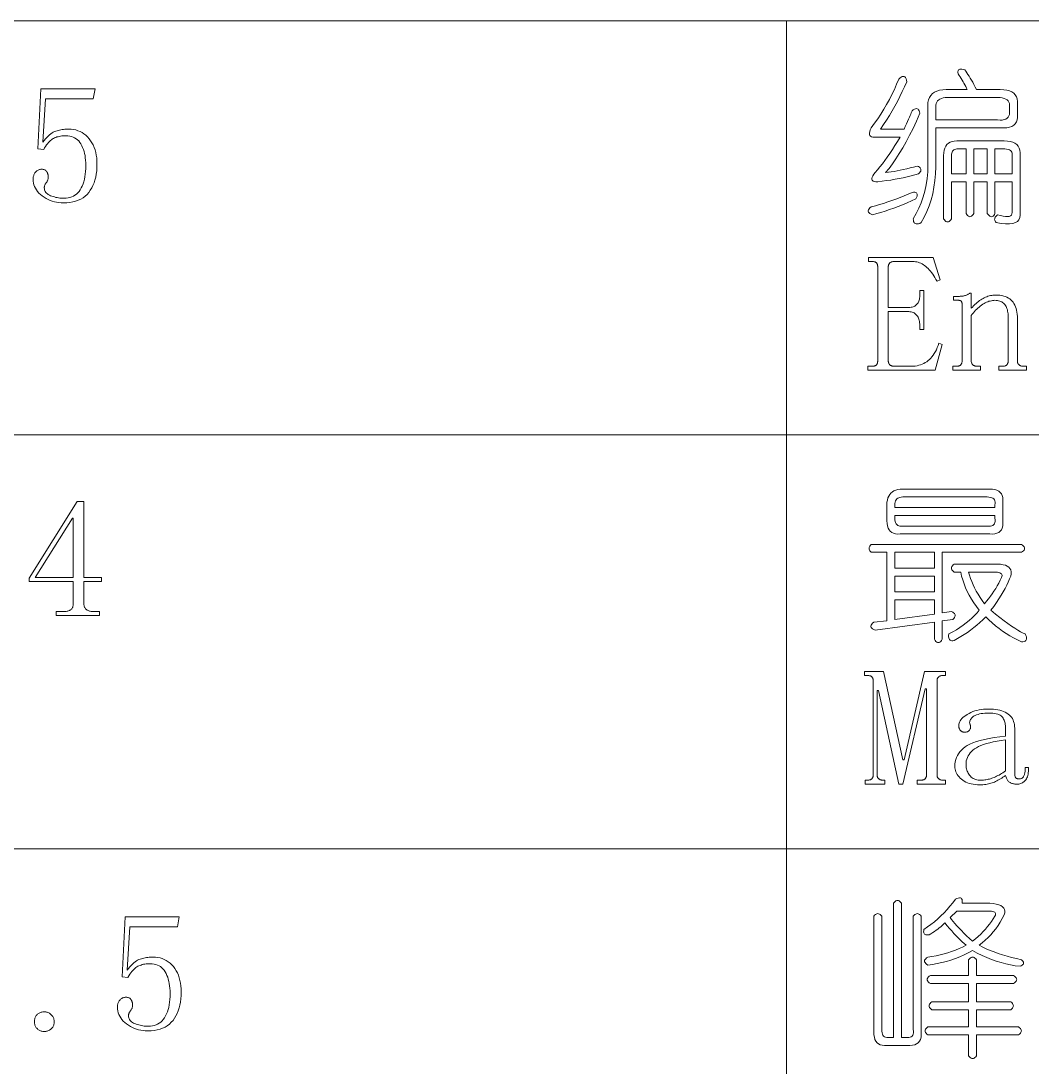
# Model space of a CAD drawing. Extents: x 1 to 297, y 1 to 210.
# Drawn here: x 77.43 to 90.6, y 42.89 to 56.51 of the extents above; entities that cross this region are included whole.
import ezdxf

# ---------------------------------------------------------------- set-up
doc = ezdxf.new("R2010")
doc.units = 0

msp = doc.modelspace()

# ---------------------------------------------------------------- linework, layer by layer
at = {"color": 7, "lineweight": 13}
for p, q in [((1.306, 56.508), (219.321, 56.508)), ((87.399, 56.508), (87.399, 29.565)), ((1.306, 51.119), (219.321, 51.119)), ((1.306, 45.731), (175.108, 45.731))]:
    msp.add_line(p, q, dxfattribs=at)
for points in [[(89.633, 55.819), (89.631, 55.835), (89.631, 55.849), (89.633, 55.86), (89.638, 55.869), (89.646, 55.875), (89.655, 55.879), (89.668, 55.88), (89.682, 55.879), (89.699, 55.876), (89.719, 55.871), (89.732, 55.853), (89.747, 55.833), (89.761, 55.811), (89.776, 55.788), (89.791, 55.763), (89.807, 55.737), (89.823, 55.709), (89.839, 55.679), (89.856, 55.647), (89.873, 55.613), (90.181, 55.613), (90.227, 55.612), (90.267, 55.606), (90.302, 55.596), (90.332, 55.583), (90.357, 55.566), (90.377, 55.546), (90.391, 55.521), (90.401, 55.493), (90.405, 55.461), (90.404, 55.425), (90.404, 55.288), (90.405, 55.252), (90.401, 55.221), (90.391, 55.193), (90.377, 55.17), (90.357, 55.151), (90.332, 55.135), (90.302, 55.125), (90.267, 55.118), (90.227, 55.115), (90.181, 55.116), (89.341, 55.116), (89.341, 54.705), (89.343, 54.61), (89.339, 54.518), (89.332, 54.429), (89.319, 54.343), (89.303, 54.259), (89.282, 54.178), (89.256, 54.1), (89.226, 54.025), (89.192, 53.952), (89.153, 53.882), (89.133, 53.873), (89.116, 53.868), (89.1, 53.865), (89.087, 53.866), (89.076, 53.869), (89.066, 53.876), (89.059, 53.886), (89.054, 53.898), (89.051, 53.914), (89.05, 53.933), (89.089, 54), (89.123, 54.069), (89.153, 54.141), (89.179, 54.216), (89.2, 54.293), (89.217, 54.374), (89.229, 54.457), (89.237, 54.542), (89.24, 54.631), (89.239, 54.722), (89.239, 55.408), (89.241, 55.447), (89.248, 55.482), (89.26, 55.513), (89.277, 55.539), (89.299, 55.562), (89.325, 55.581), (89.356, 55.595), (89.392, 55.605), (89.433, 55.611), (89.479, 55.613), (89.753, 55.613), (89.742, 55.634), (89.732, 55.655), (89.72, 55.675), (89.709, 55.696), (89.697, 55.716), (89.685, 55.737), (89.672, 55.757), (89.66, 55.778), (89.646, 55.799)], [(88.861, 55.751), (88.878, 55.766), (88.893, 55.777), (88.907, 55.783), (88.919, 55.786), (88.93, 55.785), (88.94, 55.779), (88.948, 55.77), (88.955, 55.756), (88.96, 55.738), (88.964, 55.716), (88.936, 55.651), (88.907, 55.587), (88.876, 55.524), (88.844, 55.461), (88.81, 55.399), (88.775, 55.338), (88.739, 55.277), (88.701, 55.217), (88.662, 55.158), (88.621, 55.099), (88.93, 55.099), (88.946, 55.135), (88.962, 55.169), (88.975, 55.2), (88.988, 55.228), (88.999, 55.253), (89.008, 55.276), (89.016, 55.296), (89.023, 55.313), (89.029, 55.327), (89.033, 55.339), (89.049, 55.351), (89.064, 55.36), (89.078, 55.365), (89.09, 55.367), (89.101, 55.365), (89.111, 55.36), (89.119, 55.351), (89.126, 55.339), (89.132, 55.324), (89.136, 55.305), (89.091, 55.205), (89.047, 55.109), (89.002, 55.019), (88.957, 54.935), (88.913, 54.855), (88.868, 54.78), (88.824, 54.711), (88.779, 54.647), (88.735, 54.587), (88.69, 54.533), (88.725, 54.537), (88.761, 54.542), (88.799, 54.548), (88.838, 54.555), (88.879, 54.563), (88.92, 54.573), (88.964, 54.583), (89.008, 54.594), (89.054, 54.606), (89.101, 54.619), (89.117, 54.612), (89.13, 54.604), (89.139, 54.595), (89.145, 54.586), (89.149, 54.576), (89.149, 54.566), (89.146, 54.554), (89.14, 54.542), (89.131, 54.53), (89.119, 54.516), (89.07, 54.503), (89.021, 54.49), (88.97, 54.478), (88.918, 54.467), (88.866, 54.456), (88.812, 54.446), (88.757, 54.437), (88.702, 54.429), (88.645, 54.421), (88.587, 54.413), (88.562, 54.415), (88.542, 54.418), (88.526, 54.424), (88.516, 54.433), (88.51, 54.443), (88.509, 54.457), (88.513, 54.472), (88.521, 54.49), (88.535, 54.511), (88.553, 54.533), (88.584, 54.569), (88.615, 54.607), (88.647, 54.647), (88.679, 54.69), (88.711, 54.735), (88.744, 54.782), (88.777, 54.832), (88.811, 54.885), (88.844, 54.939), (88.879, 54.996), (88.57, 54.996), (88.545, 54.994), (88.523, 54.996), (88.506, 55), (88.493, 55.007), (88.484, 55.018), (88.479, 55.031), (88.479, 55.048), (88.482, 55.068), (88.49, 55.09), (88.501, 55.116), (88.545, 55.175), (88.587, 55.235), (88.627, 55.296), (88.666, 55.358), (88.703, 55.421), (88.738, 55.485), (88.771, 55.549), (88.803, 55.615), (88.833, 55.683)], [(78.056, 55.099), (78.088, 55.098), (78.119, 55.094), (78.149, 55.088), (78.177, 55.079), (78.204, 55.068), (78.23, 55.054), (78.255, 55.038), (78.278, 55.02), (78.301, 54.998), (78.322, 54.975), (78.341, 54.949), (78.359, 54.922), (78.374, 54.893), (78.388, 54.862), (78.399, 54.83), (78.408, 54.796), (78.416, 54.761), (78.421, 54.724), (78.424, 54.685), (78.425, 54.645), (78.424, 54.6), (78.421, 54.556), (78.415, 54.514), (78.408, 54.475), (78.398, 54.437), (78.386, 54.401), (78.372, 54.367), (78.356, 54.335), (78.338, 54.305), (78.318, 54.276), (78.295, 54.25), (78.27, 54.227), (78.243, 54.206), (78.213, 54.189), (78.182, 54.173), (78.147, 54.161), (78.111, 54.151), (78.072, 54.145), (78.031, 54.141), (77.988, 54.139), (77.957, 54.14), (77.927, 54.143), (77.898, 54.147), (77.87, 54.154), (77.842, 54.162), (77.815, 54.172), (77.788, 54.183), (77.763, 54.197), (77.738, 54.212), (77.713, 54.229), (77.691, 54.248), (77.67, 54.267), (77.652, 54.287), (77.637, 54.307), (77.623, 54.329), (77.613, 54.351), (77.604, 54.374), (77.598, 54.398), (77.595, 54.422), (77.593, 54.448), (77.594, 54.458), (77.595, 54.468), (77.596, 54.477), (77.598, 54.487), (77.601, 54.496), (77.604, 54.505), (77.608, 54.513), (77.613, 54.522), (77.618, 54.53), (77.623, 54.538), (77.63, 54.545), (77.636, 54.552), (77.643, 54.557), (77.651, 54.562), (77.659, 54.567), (77.667, 54.57), (77.676, 54.573), (77.685, 54.575), (77.695, 54.576), (77.705, 54.576), (77.715, 54.576), (77.724, 54.575), (77.733, 54.573), (77.74, 54.571), (77.748, 54.568), (77.754, 54.564), (77.76, 54.559), (77.765, 54.554), (77.77, 54.549), (77.773, 54.542), (77.777, 54.535), (77.78, 54.529), (77.782, 54.522), (77.784, 54.516), (77.786, 54.51), (77.788, 54.504), (77.789, 54.498), (77.79, 54.493), (77.79, 54.487), (77.791, 54.482), (77.79, 54.472), (77.789, 54.462), (77.788, 54.453), (77.786, 54.444), (77.784, 54.436), (77.781, 54.428), (77.778, 54.421), (77.774, 54.413), (77.77, 54.407), (77.765, 54.401), (77.76, 54.395), (77.756, 54.388), (77.752, 54.382), (77.748, 54.376), (77.746, 54.37), (77.743, 54.363), (77.741, 54.356), (77.74, 54.35), (77.739, 54.343), (77.739, 54.336), (77.74, 54.323), (77.742, 54.31), (77.746, 54.298), (77.752, 54.287), (77.759, 54.276), (77.768, 54.266), (77.779, 54.257), (77.791, 54.249), (77.805, 54.241), (77.821, 54.233), (77.837, 54.227), (77.854, 54.221), (77.871, 54.216), (77.888, 54.211), (77.905, 54.208), (77.923, 54.205), (77.941, 54.202), (77.959, 54.201), (77.978, 54.199), (77.996, 54.199), (78.023, 54.2), (78.049, 54.204), (78.073, 54.209), (78.096, 54.217), (78.117, 54.227), (78.138, 54.239), (78.157, 54.254), (78.175, 54.27), (78.191, 54.289), (78.206, 54.311), (78.22, 54.334), (78.232, 54.359), (78.243, 54.386), (78.253, 54.415), (78.261, 54.446), (78.267, 54.478), (78.273, 54.513), (78.276, 54.549), (78.278, 54.588), (78.279, 54.628), (78.278, 54.661), (78.277, 54.694), (78.273, 54.725), (78.269, 54.755), (78.263, 54.783), (78.256, 54.81), (78.248, 54.836), (78.238, 54.861), (78.227, 54.884), (78.215, 54.906), (78.201, 54.927), (78.187, 54.945), (78.17, 54.961), (78.153, 54.975), (78.134, 54.987), (78.115, 54.996), (78.093, 55.004), (78.071, 55.009), (78.047, 55.012), (78.022, 55.013), (78.003, 55.013), (77.985, 55.012), (77.968, 55.01), (77.951, 55.008), (77.934, 55.005), (77.918, 55.001), (77.903, 54.997), (77.888, 54.991), (77.873, 54.986), (77.859, 54.979), (77.845, 54.972), (77.832, 54.962), (77.819, 54.952), (77.806, 54.939), (77.793, 54.926), (77.78, 54.91), (77.767, 54.893), (77.755, 54.875), (77.743, 54.855), (77.731, 54.833), (77.653, 54.842), (77.696, 55.622), (78.399, 55.622), (78.373, 55.493), (77.756, 55.493), (77.722, 54.928), (77.739, 54.951), (77.756, 54.972), (77.773, 54.991), (77.79, 55.009), (77.807, 55.024), (77.823, 55.038), (77.84, 55.05), (77.856, 55.059), (77.873, 55.067), (77.889, 55.073), (77.905, 55.078), (77.922, 55.083), (77.938, 55.087), (77.955, 55.09), (77.972, 55.093), (77.988, 55.095), (78.005, 55.097), (78.022, 55.098), (78.039, 55.099)], [(90.147, 55.511), (89.496, 55.511), (89.466, 55.509), (89.44, 55.506), (89.417, 55.5), (89.397, 55.491), (89.38, 55.481), (89.366, 55.467), (89.355, 55.452), (89.348, 55.434), (89.343, 55.413), (89.341, 55.391), (89.341, 55.219), (90.147, 55.219), (90.18, 55.217), (90.208, 55.218), (90.233, 55.223), (90.254, 55.23), (90.271, 55.241), (90.285, 55.254), (90.295, 55.271), (90.301, 55.29), (90.303, 55.313), (90.301, 55.339), (90.301, 55.391), (90.303, 55.413), (90.301, 55.434), (90.295, 55.452), (90.285, 55.467), (90.271, 55.481), (90.254, 55.491), (90.233, 55.5), (90.208, 55.506), (90.18, 55.509)], [(89.616, 54.945), (90.233, 54.945), (90.275, 54.943), (90.312, 54.937), (90.345, 54.928), (90.373, 54.915), (90.396, 54.898), (90.414, 54.877), (90.427, 54.852), (90.436, 54.824), (90.44, 54.792), (90.439, 54.756), (90.439, 54.019), (90.442, 53.981), (90.437, 53.948), (90.425, 53.92), (90.406, 53.898), (90.379, 53.882), (90.344, 53.871), (90.302, 53.866), (90.252, 53.866), (90.195, 53.871), (90.13, 53.882), (90.121, 53.892), (90.114, 53.903), (90.11, 53.913), (90.108, 53.923), (90.109, 53.933), (90.111, 53.944), (90.117, 53.954), (90.125, 53.964), (90.135, 53.975), (90.147, 53.985), (90.186, 53.973), (90.221, 53.965), (90.251, 53.961), (90.276, 53.96), (90.297, 53.963), (90.314, 53.97), (90.326, 53.981), (90.334, 53.996), (90.337, 54.014), (90.336, 54.036), (90.336, 54.413), (90.113, 54.413), (90.113, 54.002), (90.106, 53.987), (90.098, 53.975), (90.089, 53.966), (90.08, 53.961), (90.07, 53.959), (90.059, 53.961), (90.048, 53.966), (90.036, 53.975), (90.023, 53.987), (90.01, 54.002), (90.01, 54.413), (89.839, 54.413), (89.839, 54.002), (89.828, 53.987), (89.818, 53.975), (89.808, 53.966), (89.797, 53.961), (89.787, 53.959), (89.777, 53.961), (89.767, 53.966), (89.756, 53.975), (89.746, 53.987), (89.736, 54.002), (89.736, 54.413), (89.547, 54.413), (89.547, 53.933), (89.537, 53.918), (89.527, 53.906), (89.516, 53.897), (89.506, 53.892), (89.496, 53.891), (89.485, 53.892), (89.475, 53.897), (89.465, 53.906), (89.455, 53.918), (89.444, 53.933), (89.444, 54.756), (89.446, 54.792), (89.451, 54.824), (89.46, 54.852), (89.472, 54.877), (89.487, 54.898), (89.506, 54.915), (89.528, 54.928), (89.554, 54.937), (89.583, 54.943)], [(89.736, 54.842), (89.633, 54.842), (89.617, 54.841), (89.602, 54.839), (89.589, 54.834), (89.578, 54.828), (89.569, 54.821), (89.561, 54.811), (89.555, 54.8), (89.551, 54.787), (89.548, 54.773), (89.547, 54.756), (89.547, 54.516), (89.736, 54.516)], [(90.01, 54.842), (89.839, 54.842), (89.839, 54.516), (90.01, 54.516)], [(90.216, 54.842), (90.113, 54.842), (90.113, 54.516), (90.336, 54.516), (90.336, 54.756), (90.338, 54.773), (90.336, 54.787), (90.332, 54.8), (90.325, 54.811), (90.314, 54.821), (90.301, 54.828), (90.284, 54.834), (90.264, 54.839), (90.242, 54.841)], [(88.501, 54.088), (88.556, 54.102), (88.61, 54.117), (88.664, 54.133), (88.718, 54.151), (88.771, 54.169), (88.824, 54.189), (88.877, 54.209), (88.929, 54.23), (88.981, 54.253), (89.033, 54.276), (89.052, 54.279), (89.068, 54.278), (89.081, 54.276), (89.09, 54.271), (89.097, 54.263), (89.101, 54.254), (89.101, 54.241), (89.099, 54.227), (89.093, 54.21), (89.084, 54.191), (89.026, 54.164), (88.968, 54.138), (88.911, 54.114), (88.854, 54.092), (88.797, 54.071), (88.741, 54.051), (88.685, 54.032), (88.629, 54.015), (88.574, 53.999), (88.519, 53.985), (88.5, 53.992), (88.485, 54), (88.474, 54.009), (88.466, 54.018), (88.463, 54.028), (88.463, 54.038), (88.467, 54.05), (88.475, 54.062), (88.486, 54.074)], [(88.467, 53.376), (88.467, 53.428), (89.307, 53.428), (89.401, 53.136), (89.359, 53.119), (89.345, 53.144), (89.331, 53.168), (89.317, 53.191), (89.302, 53.212), (89.288, 53.232), (89.273, 53.25), (89.258, 53.268), (89.243, 53.284), (89.228, 53.299), (89.213, 53.312), (89.197, 53.324), (89.181, 53.335), (89.165, 53.345), (89.148, 53.353), (89.131, 53.36), (89.114, 53.366), (89.096, 53.371), (89.078, 53.374), (89.06, 53.376), (89.041, 53.376), (88.801, 53.376), (88.795, 53.376), (88.788, 53.376), (88.782, 53.375), (88.776, 53.374), (88.77, 53.372), (88.765, 53.37), (88.76, 53.368), (88.755, 53.365), (88.75, 53.362), (88.746, 53.359), (88.742, 53.356), (88.738, 53.352), (88.735, 53.347), (88.732, 53.343), (88.73, 53.338), (88.728, 53.332), (88.726, 53.327), (88.725, 53.321), (88.724, 53.314), (88.724, 53.308), (88.724, 52.776), (88.973, 52.776), (88.99, 52.777), (89.005, 52.778), (89.02, 52.78), (89.034, 52.783), (89.047, 52.787), (89.059, 52.792), (89.07, 52.797), (89.08, 52.804), (89.089, 52.811), (89.097, 52.819), (89.104, 52.828), (89.111, 52.838), (89.117, 52.849), (89.122, 52.86), (89.126, 52.873), (89.13, 52.886), (89.132, 52.9), (89.134, 52.915), (89.135, 52.931), (89.136, 52.948), (89.136, 52.999), (89.187, 52.999), (89.187, 52.493), (89.136, 52.493), (89.136, 52.528), (89.135, 52.546), (89.134, 52.564), (89.132, 52.58), (89.13, 52.596), (89.126, 52.611), (89.122, 52.625), (89.117, 52.639), (89.111, 52.651), (89.104, 52.663), (89.097, 52.673), (89.089, 52.683), (89.08, 52.692), (89.07, 52.7), (89.059, 52.706), (89.047, 52.712), (89.034, 52.717), (89.02, 52.72), (89.005, 52.723), (88.99, 52.724), (88.973, 52.725), (88.724, 52.725), (88.724, 52.082), (88.724, 52.075), (88.725, 52.069), (88.726, 52.063), (88.728, 52.057), (88.73, 52.052), (88.732, 52.047), (88.735, 52.042), (88.738, 52.038), (88.742, 52.034), (88.746, 52.031), (88.75, 52.027), (88.755, 52.024), (88.76, 52.022), (88.765, 52.02), (88.77, 52.018), (88.776, 52.016), (88.782, 52.015), (88.788, 52.014), (88.795, 52.014), (88.801, 52.013), (89.024, 52.013), (89.05, 52.014), (89.074, 52.016), (89.098, 52.02), (89.121, 52.025), (89.143, 52.032), (89.165, 52.04), (89.185, 52.049), (89.205, 52.06), (89.224, 52.072), (89.243, 52.086), (89.26, 52.102), (89.277, 52.119), (89.293, 52.137), (89.309, 52.158), (89.323, 52.18), (89.337, 52.203), (89.35, 52.228), (89.362, 52.255), (89.374, 52.283), (89.384, 52.313), (89.427, 52.296), (89.333, 51.962), (88.459, 51.962), (88.459, 52.013), (88.51, 52.013), (88.518, 52.014), (88.526, 52.014), (88.533, 52.015), (88.54, 52.016), (88.546, 52.018), (88.552, 52.02), (88.557, 52.022), (88.562, 52.024), (88.566, 52.027), (88.57, 52.031), (88.573, 52.034), (88.576, 52.038), (88.579, 52.042), (88.581, 52.047), (88.583, 52.052), (88.584, 52.057), (88.586, 52.063), (88.586, 52.069), (88.587, 52.075), (88.587, 52.082), (88.587, 53.308), (88.587, 53.314), (88.586, 53.321), (88.586, 53.327), (88.584, 53.332), (88.583, 53.338), (88.581, 53.343), (88.579, 53.347), (88.576, 53.352), (88.573, 53.356), (88.57, 53.359), (88.566, 53.362), (88.562, 53.365), (88.557, 53.368), (88.552, 53.37), (88.546, 53.372), (88.54, 53.374), (88.533, 53.375), (88.526, 53.376), (88.518, 53.376), (88.51, 53.376)], [(89.564, 51.962), (89.564, 52.013), (89.607, 52.013), (89.615, 52.014), (89.623, 52.014), (89.631, 52.015), (89.637, 52.016), (89.644, 52.018), (89.649, 52.02), (89.655, 52.022), (89.659, 52.024), (89.663, 52.027), (89.667, 52.031), (89.67, 52.034), (89.673, 52.038), (89.676, 52.042), (89.678, 52.047), (89.68, 52.052), (89.682, 52.057), (89.683, 52.063), (89.684, 52.069), (89.684, 52.075), (89.684, 52.082), (89.684, 52.819), (89.684, 52.824), (89.684, 52.829), (89.684, 52.833), (89.683, 52.838), (89.682, 52.842), (89.681, 52.845), (89.68, 52.849), (89.679, 52.852), (89.677, 52.855), (89.676, 52.858), (89.674, 52.86), (89.672, 52.862), (89.669, 52.864), (89.666, 52.866), (89.663, 52.867), (89.659, 52.869), (89.655, 52.869), (89.651, 52.87), (89.646, 52.87), (89.641, 52.871), (89.573, 52.871), (89.573, 52.922), (89.633, 52.922), (89.641, 52.922), (89.65, 52.922), (89.658, 52.923), (89.666, 52.923), (89.675, 52.924), (89.683, 52.925), (89.691, 52.926), (89.699, 52.927), (89.707, 52.929), (89.714, 52.931), (89.722, 52.932), (89.73, 52.935), (89.737, 52.937), (89.744, 52.94), (89.752, 52.943), (89.759, 52.947), (89.766, 52.951), (89.773, 52.955), (89.78, 52.96), (89.787, 52.965), (89.804, 52.965), (89.804, 52.768), (89.82, 52.784), (89.835, 52.8), (89.851, 52.815), (89.866, 52.829), (89.881, 52.843), (89.897, 52.855), (89.912, 52.867), (89.928, 52.877), (89.943, 52.887), (89.959, 52.896), (89.974, 52.904), (89.99, 52.912), (90.006, 52.918), (90.022, 52.924), (90.038, 52.928), (90.054, 52.932), (90.071, 52.935), (90.087, 52.937), (90.104, 52.939), (90.121, 52.939), (90.15, 52.938), (90.177, 52.936), (90.202, 52.932), (90.226, 52.927), (90.248, 52.92), (90.269, 52.911), (90.288, 52.901), (90.305, 52.89), (90.321, 52.877), (90.336, 52.862), (90.349, 52.846), (90.36, 52.828), (90.371, 52.809), (90.38, 52.788), (90.387, 52.766), (90.393, 52.742), (90.398, 52.716), (90.402, 52.689), (90.404, 52.661), (90.404, 52.631), (90.404, 52.082), (90.404, 52.075), (90.405, 52.069), (90.406, 52.063), (90.408, 52.057), (90.41, 52.052), (90.412, 52.047), (90.415, 52.042), (90.418, 52.038), (90.422, 52.034), (90.426, 52.031), (90.43, 52.027), (90.435, 52.024), (90.44, 52.022), (90.445, 52.02), (90.45, 52.018), (90.456, 52.016), (90.462, 52.015), (90.468, 52.014), (90.475, 52.014), (90.481, 52.013), (90.524, 52.013), (90.524, 51.962), (90.164, 51.962), (90.164, 52.013), (90.207, 52.013), (90.215, 52.014), (90.223, 52.014), (90.231, 52.015), (90.237, 52.016), (90.244, 52.018), (90.249, 52.02), (90.255, 52.022), (90.259, 52.024), (90.263, 52.027), (90.267, 52.031), (90.27, 52.034), (90.273, 52.038), (90.276, 52.042), (90.278, 52.047), (90.28, 52.052), (90.282, 52.057), (90.283, 52.063), (90.284, 52.069), (90.284, 52.075), (90.284, 52.082), (90.284, 52.656), (90.284, 52.676), (90.283, 52.696), (90.28, 52.714), (90.277, 52.731), (90.274, 52.747), (90.269, 52.763), (90.263, 52.777), (90.257, 52.791), (90.25, 52.803), (90.241, 52.815), (90.232, 52.825), (90.223, 52.835), (90.212, 52.843), (90.2, 52.851), (90.188, 52.857), (90.175, 52.862), (90.16, 52.866), (90.145, 52.868), (90.13, 52.87), (90.113, 52.871), (90.097, 52.87), (90.082, 52.869), (90.066, 52.866), (90.05, 52.862), (90.035, 52.858), (90.019, 52.852), (90.003, 52.845), (89.987, 52.838), (89.971, 52.829), (89.954, 52.819), (89.938, 52.808), (89.922, 52.797), (89.907, 52.784), (89.891, 52.771), (89.876, 52.757), (89.861, 52.742), (89.847, 52.726), (89.832, 52.709), (89.818, 52.692), (89.804, 52.673), (89.804, 52.082), (89.804, 52.075), (89.805, 52.069), (89.806, 52.063), (89.808, 52.057), (89.81, 52.052), (89.812, 52.047), (89.815, 52.042), (89.818, 52.038), (89.822, 52.034), (89.826, 52.031), (89.83, 52.027), (89.835, 52.024), (89.84, 52.022), (89.845, 52.02), (89.85, 52.018), (89.856, 52.016), (89.862, 52.015), (89.868, 52.014), (89.875, 52.014), (89.881, 52.013), (89.924, 52.013), (89.924, 51.962)], [(88.879, 50.413), (90.044, 50.413), (90.08, 50.412), (90.111, 50.407), (90.139, 50.398), (90.162, 50.386), (90.181, 50.371), (90.197, 50.352), (90.207, 50.329), (90.214, 50.304), (90.217, 50.275), (90.216, 50.242), (90.216, 50.002), (90.217, 49.966), (90.214, 49.935), (90.207, 49.907), (90.197, 49.884), (90.181, 49.865), (90.162, 49.85), (90.139, 49.839), (90.111, 49.832), (90.08, 49.829), (90.044, 49.831), (88.879, 49.831), (88.846, 49.829), (88.817, 49.832), (88.791, 49.839), (88.769, 49.85), (88.75, 49.865), (88.735, 49.884), (88.723, 49.907), (88.714, 49.935), (88.709, 49.966), (88.707, 50.002), (88.707, 50.242), (88.712, 50.271), (88.719, 50.298), (88.73, 50.322), (88.743, 50.343), (88.759, 50.362), (88.777, 50.378), (88.798, 50.391), (88.822, 50.401), (88.849, 50.409)], [(78.253, 48.931), (78.254, 48.919), (78.255, 48.908), (78.256, 48.898), (78.259, 48.888), (78.262, 48.879), (78.266, 48.871), (78.27, 48.863), (78.275, 48.857), (78.281, 48.85), (78.288, 48.845), (78.295, 48.84), (78.302, 48.836), (78.311, 48.832), (78.319, 48.828), (78.328, 48.826), (78.338, 48.823), (78.348, 48.821), (78.359, 48.82), (78.37, 48.819), (78.382, 48.819), (78.459, 48.819), (78.459, 48.768), (77.893, 48.768), (77.893, 48.819), (77.988, 48.819), (78.001, 48.819), (78.014, 48.82), (78.025, 48.821), (78.036, 48.823), (78.047, 48.826), (78.056, 48.828), (78.065, 48.832), (78.073, 48.836), (78.08, 48.84), (78.086, 48.845), (78.092, 48.85), (78.097, 48.857), (78.102, 48.863), (78.105, 48.871), (78.109, 48.879), (78.111, 48.888), (78.114, 48.898), (78.115, 48.908), (78.116, 48.919), (78.116, 48.931), (78.116, 49.213), (77.542, 49.213), (77.542, 49.256), (78.168, 50.251), (78.253, 50.251), (78.253, 49.265), (78.485, 49.265), (78.485, 49.213), (78.253, 49.213)], [(90.01, 50.311), (88.913, 50.311), (88.893, 50.31), (88.876, 50.306), (88.86, 50.301), (88.847, 50.294), (88.836, 50.285), (88.826, 50.274), (88.819, 50.26), (88.814, 50.245), (88.811, 50.227), (88.81, 50.208), (88.81, 50.173), (90.113, 50.173), (90.113, 50.208), (90.115, 50.227), (90.114, 50.245), (90.111, 50.26), (90.105, 50.274), (90.096, 50.285), (90.084, 50.294), (90.07, 50.301), (90.053, 50.306), (90.033, 50.31)], [(78.108, 50.036), (77.619, 49.265), (78.116, 49.265), (78.116, 50.036)], [(90.113, 50.071), (88.81, 50.071), (88.81, 50.036), (88.811, 50.014), (88.814, 49.994), (88.819, 49.977), (88.826, 49.962), (88.836, 49.951), (88.847, 49.942), (88.86, 49.935), (88.876, 49.932), (88.893, 49.931), (88.913, 49.933), (90.01, 49.933), (90.033, 49.931), (90.053, 49.932), (90.07, 49.935), (90.084, 49.942), (90.096, 49.951), (90.105, 49.962), (90.111, 49.977), (90.114, 49.994), (90.115, 50.014), (90.113, 50.036)], [(88.501, 49.693), (90.456, 49.693), (90.471, 49.683), (90.483, 49.673), (90.492, 49.663), (90.497, 49.652), (90.499, 49.642), (90.497, 49.632), (90.492, 49.621), (90.483, 49.611), (90.471, 49.601), (90.456, 49.591), (89.427, 49.591), (89.427, 48.802), (89.547, 48.819), (89.563, 48.812), (89.575, 48.804), (89.585, 48.795), (89.591, 48.786), (89.594, 48.776), (89.594, 48.766), (89.592, 48.754), (89.586, 48.742), (89.576, 48.73), (89.564, 48.716), (89.427, 48.699), (89.427, 48.459), (89.417, 48.444), (89.407, 48.432), (89.396, 48.423), (89.386, 48.418), (89.376, 48.416), (89.365, 48.418), (89.355, 48.423), (89.345, 48.432), (89.335, 48.444), (89.324, 48.459), (89.324, 48.682), (88.553, 48.579), (88.534, 48.586), (88.519, 48.594), (88.508, 48.603), (88.501, 48.612), (88.497, 48.622), (88.497, 48.633), (88.501, 48.644), (88.509, 48.656), (88.52, 48.669), (88.536, 48.682), (88.707, 48.699), (88.707, 49.591), (88.501, 49.591), (88.492, 49.601), (88.485, 49.611), (88.48, 49.621), (88.477, 49.632), (88.476, 49.642), (88.477, 49.652), (88.48, 49.663), (88.485, 49.673), (88.492, 49.683)], [(89.324, 49.591), (88.81, 49.591), (88.81, 49.385), (89.324, 49.385)], [(89.581, 49.436), (90.147, 49.436), (90.186, 49.435), (90.22, 49.43), (90.249, 49.422), (90.273, 49.412), (90.293, 49.398), (90.308, 49.381), (90.318, 49.361), (90.323, 49.338), (90.323, 49.311), (90.319, 49.282), (90.304, 49.244), (90.286, 49.204), (90.267, 49.163), (90.245, 49.12), (90.22, 49.076), (90.193, 49.031), (90.164, 48.984), (90.132, 48.936), (90.098, 48.887), (90.061, 48.836), (90.121, 48.787), (90.178, 48.742), (90.231, 48.701), (90.281, 48.663), (90.327, 48.631), (90.37, 48.602), (90.409, 48.577), (90.445, 48.557), (90.478, 48.54), (90.507, 48.528), (90.516, 48.508), (90.522, 48.491), (90.524, 48.475), (90.524, 48.462), (90.52, 48.451), (90.513, 48.441), (90.504, 48.434), (90.491, 48.429), (90.475, 48.426), (90.456, 48.425), (90.405, 48.45), (90.355, 48.476), (90.306, 48.505), (90.258, 48.535), (90.211, 48.566), (90.166, 48.6), (90.121, 48.635), (90.077, 48.672), (90.035, 48.71), (89.993, 48.751), (89.955, 48.714), (89.916, 48.678), (89.877, 48.644), (89.837, 48.611), (89.796, 48.579), (89.754, 48.549), (89.712, 48.52), (89.669, 48.493), (89.626, 48.467), (89.581, 48.442), (89.565, 48.44), (89.551, 48.44), (89.539, 48.443), (89.529, 48.447), (89.521, 48.455), (89.516, 48.465), (89.512, 48.477), (89.51, 48.491), (89.51, 48.508), (89.513, 48.528), (89.563, 48.555), (89.611, 48.584), (89.656, 48.613), (89.699, 48.643), (89.74, 48.673), (89.778, 48.705), (89.814, 48.737), (89.847, 48.769), (89.879, 48.802), (89.907, 48.836), (89.871, 48.884), (89.837, 48.933), (89.806, 48.982), (89.778, 49.031), (89.753, 49.081), (89.73, 49.13), (89.71, 49.181), (89.693, 49.231), (89.679, 49.282), (89.667, 49.333), (89.581, 49.333), (89.569, 49.344), (89.559, 49.354), (89.553, 49.364), (89.549, 49.375), (89.547, 49.385), (89.549, 49.395), (89.553, 49.405), (89.559, 49.416), (89.569, 49.426)], [(90.096, 49.333), (89.77, 49.333), (89.781, 49.292), (89.795, 49.251), (89.81, 49.21), (89.828, 49.169), (89.847, 49.128), (89.869, 49.087), (89.892, 49.045), (89.918, 49.004), (89.946, 48.963), (89.976, 48.922), (90.003, 48.953), (90.029, 48.985), (90.053, 49.018), (90.077, 49.051), (90.1, 49.085), (90.122, 49.119), (90.143, 49.155), (90.162, 49.191), (90.181, 49.227), (90.199, 49.265), (90.204, 49.278), (90.205, 49.29), (90.204, 49.3), (90.199, 49.309), (90.19, 49.316), (90.178, 49.322), (90.163, 49.327), (90.144, 49.331), (90.121, 49.333)], [(89.324, 49.282), (88.81, 49.282), (88.81, 49.076), (89.324, 49.076)], [(89.324, 48.973), (88.81, 48.973), (88.81, 48.716), (89.324, 48.785)], [(89.359, 46.693), (89.359, 46.687), (89.359, 46.68), (89.36, 46.674), (89.362, 46.669), (89.364, 46.663), (89.366, 46.658), (89.369, 46.654), (89.372, 46.65), (89.376, 46.646), (89.38, 46.642), (89.384, 46.639), (89.389, 46.636), (89.394, 46.633), (89.399, 46.631), (89.405, 46.629), (89.41, 46.628), (89.416, 46.626), (89.423, 46.626), (89.429, 46.625), (89.436, 46.625), (89.47, 46.625), (89.47, 46.573), (89.101, 46.573), (89.101, 46.625), (89.144, 46.625), (89.153, 46.625), (89.16, 46.626), (89.168, 46.626), (89.174, 46.628), (89.181, 46.629), (89.186, 46.631), (89.192, 46.633), (89.196, 46.636), (89.201, 46.639), (89.204, 46.642), (89.208, 46.646), (89.21, 46.65), (89.213, 46.654), (89.215, 46.658), (89.217, 46.663), (89.219, 46.669), (89.22, 46.674), (89.221, 46.68), (89.221, 46.687), (89.221, 46.693), (89.221, 47.816), (89.204, 47.816), (88.913, 46.573), (88.861, 46.573), (88.596, 47.791), (88.579, 47.791), (88.579, 46.693), (88.579, 46.687), (88.579, 46.68), (88.58, 46.674), (88.582, 46.669), (88.584, 46.663), (88.586, 46.658), (88.589, 46.654), (88.592, 46.65), (88.596, 46.646), (88.6, 46.642), (88.604, 46.639), (88.609, 46.636), (88.614, 46.633), (88.619, 46.631), (88.625, 46.629), (88.63, 46.628), (88.636, 46.626), (88.643, 46.626), (88.649, 46.625), (88.656, 46.625), (88.681, 46.625), (88.681, 46.573), (88.424, 46.573), (88.424, 46.625), (88.45, 46.625), (88.458, 46.625), (88.466, 46.626), (88.473, 46.626), (88.48, 46.628), (88.486, 46.629), (88.492, 46.631), (88.497, 46.633), (88.502, 46.636), (88.506, 46.639), (88.51, 46.642), (88.513, 46.646), (88.516, 46.65), (88.519, 46.654), (88.521, 46.658), (88.523, 46.663), (88.524, 46.669), (88.526, 46.674), (88.526, 46.68), (88.527, 46.687), (88.527, 46.693), (88.527, 47.919), (88.527, 47.926), (88.526, 47.932), (88.526, 47.938), (88.524, 47.944), (88.523, 47.949), (88.521, 47.954), (88.519, 47.959), (88.516, 47.963), (88.513, 47.967), (88.51, 47.971), (88.506, 47.974), (88.502, 47.977), (88.497, 47.979), (88.492, 47.982), (88.486, 47.983), (88.48, 47.985), (88.473, 47.986), (88.466, 47.987), (88.458, 47.988), (88.45, 47.988), (88.416, 47.988), (88.416, 48.039), (88.664, 48.039), (88.913, 46.891), (88.93, 46.891), (89.196, 48.039), (89.47, 48.039), (89.47, 47.988), (89.436, 47.988), (89.429, 47.988), (89.423, 47.987), (89.416, 47.986), (89.41, 47.985), (89.405, 47.983), (89.399, 47.982), (89.394, 47.979), (89.389, 47.977), (89.384, 47.974), (89.38, 47.971), (89.376, 47.967), (89.372, 47.963), (89.369, 47.959), (89.366, 47.954), (89.364, 47.949), (89.362, 47.944), (89.36, 47.938), (89.359, 47.932), (89.359, 47.926), (89.359, 47.919)], [(89.916, 46.565), (89.886, 46.566), (89.857, 46.568), (89.829, 46.571), (89.803, 46.577), (89.779, 46.583), (89.755, 46.591), (89.733, 46.601), (89.713, 46.611), (89.694, 46.624), (89.676, 46.638), (89.659, 46.653), (89.645, 46.668), (89.632, 46.683), (89.621, 46.699), (89.611, 46.716), (89.604, 46.733), (89.598, 46.75), (89.593, 46.768), (89.591, 46.786), (89.59, 46.805), (89.591, 46.835), (89.595, 46.864), (89.602, 46.892), (89.611, 46.919), (89.623, 46.945), (89.638, 46.97), (89.655, 46.994), (89.675, 47.016), (89.698, 47.037), (89.723, 47.058), (89.752, 47.077), (89.786, 47.095), (89.826, 47.112), (89.871, 47.128), (89.921, 47.142), (89.976, 47.156), (90.037, 47.168), (90.103, 47.18), (90.174, 47.19), (90.25, 47.199), (90.25, 47.302), (90.25, 47.319), (90.248, 47.335), (90.247, 47.351), (90.244, 47.366), (90.24, 47.38), (90.236, 47.394), (90.231, 47.407), (90.225, 47.42), (90.219, 47.432), (90.211, 47.443), (90.203, 47.454), (90.192, 47.463), (90.179, 47.472), (90.165, 47.479), (90.148, 47.485), (90.13, 47.49), (90.109, 47.494), (90.087, 47.497), (90.062, 47.499), (90.036, 47.499), (90.007, 47.499), (89.981, 47.497), (89.956, 47.495), (89.933, 47.492), (89.911, 47.487), (89.892, 47.482), (89.874, 47.476), (89.857, 47.469), (89.843, 47.461), (89.83, 47.452), (89.819, 47.443), (89.809, 47.433), (89.801, 47.423), (89.794, 47.414), (89.789, 47.404), (89.786, 47.394), (89.784, 47.384), (89.783, 47.374), (89.784, 47.364), (89.787, 47.353), (89.79, 47.347), (89.793, 47.34), (89.794, 47.333), (89.795, 47.326), (89.796, 47.319), (89.795, 47.312), (89.794, 47.305), (89.793, 47.299), (89.79, 47.292), (89.787, 47.285), (89.783, 47.278), (89.779, 47.273), (89.774, 47.267), (89.768, 47.263), (89.761, 47.259), (89.754, 47.256), (89.746, 47.254), (89.738, 47.252), (89.729, 47.251), (89.719, 47.251), (89.712, 47.251), (89.705, 47.251), (89.699, 47.252), (89.693, 47.254), (89.687, 47.256), (89.682, 47.258), (89.677, 47.261), (89.672, 47.264), (89.667, 47.268), (89.663, 47.272), (89.659, 47.277), (89.655, 47.281), (89.652, 47.287), (89.649, 47.293), (89.647, 47.299), (89.645, 47.305), (89.643, 47.312), (89.642, 47.32), (89.642, 47.328), (89.641, 47.336), (89.643, 47.352), (89.646, 47.367), (89.651, 47.382), (89.659, 47.397), (89.669, 47.411), (89.682, 47.426), (89.696, 47.44), (89.713, 47.454), (89.732, 47.468), (89.753, 47.482), (89.776, 47.495), (89.799, 47.507), (89.824, 47.517), (89.85, 47.526), (89.877, 47.533), (89.905, 47.54), (89.934, 47.544), (89.964, 47.548), (89.995, 47.55), (90.027, 47.551), (90.061, 47.55), (90.092, 47.548), (90.122, 47.545), (90.151, 47.54), (90.177, 47.535), (90.202, 47.527), (90.225, 47.519), (90.247, 47.509), (90.266, 47.499), (90.284, 47.486), (90.301, 47.473), (90.315, 47.458), (90.328, 47.443), (90.339, 47.426), (90.349, 47.408), (90.356, 47.389), (90.362, 47.369), (90.367, 47.348), (90.369, 47.325), (90.37, 47.302), (90.37, 46.736), (90.37, 46.723), (90.371, 46.711), (90.371, 46.7), (90.372, 46.69), (90.373, 46.682), (90.375, 46.674), (90.376, 46.668), (90.378, 46.662), (90.38, 46.658), (90.383, 46.655), (90.386, 46.652), (90.389, 46.65), (90.392, 46.648), (90.397, 46.647), (90.401, 46.645), (90.406, 46.644), (90.411, 46.643), (90.417, 46.643), (90.423, 46.642), (90.43, 46.642), (90.438, 46.642), (90.446, 46.644), (90.453, 46.645), (90.46, 46.648), (90.466, 46.652), (90.472, 46.656), (90.477, 46.661), (90.482, 46.667), (90.486, 46.673), (90.49, 46.681), (90.493, 46.689), (90.496, 46.697), (90.499, 46.706), (90.501, 46.716), (90.503, 46.727), (90.504, 46.738), (90.506, 46.749), (90.506, 46.761), (90.507, 46.774), (90.507, 46.788), (90.55, 46.788), (90.55, 46.764), (90.548, 46.743), (90.546, 46.722), (90.543, 46.703), (90.539, 46.686), (90.535, 46.67), (90.529, 46.655), (90.523, 46.642), (90.515, 46.631), (90.507, 46.621), (90.498, 46.612), (90.489, 46.604), (90.479, 46.597), (90.469, 46.59), (90.458, 46.585), (90.446, 46.581), (90.435, 46.578), (90.422, 46.575), (90.409, 46.574), (90.396, 46.573), (90.384, 46.574), (90.373, 46.574), (90.362, 46.576), (90.352, 46.578), (90.342, 46.58), (90.333, 46.583), (90.324, 46.586), (90.316, 46.59), (90.309, 46.594), (90.301, 46.599), (90.295, 46.605), (90.288, 46.611), (90.282, 46.618), (90.277, 46.625), (90.271, 46.633), (90.266, 46.642), (90.262, 46.652), (90.258, 46.662), (90.254, 46.673), (90.25, 46.685), (90.233, 46.673), (90.216, 46.662), (90.2, 46.652), (90.183, 46.642), (90.167, 46.632), (90.152, 46.624), (90.136, 46.616), (90.121, 46.608), (90.106, 46.601), (90.091, 46.595), (90.077, 46.589), (90.061, 46.584), (90.045, 46.58), (90.028, 46.576), (90.011, 46.572), (89.993, 46.57), (89.975, 46.568), (89.956, 46.566), (89.936, 46.565)], [(89.736, 46.831), (89.736, 46.815), (89.738, 46.8), (89.74, 46.785), (89.743, 46.771), (89.747, 46.757), (89.753, 46.743), (89.759, 46.729), (89.766, 46.715), (89.774, 46.702), (89.783, 46.689), (89.793, 46.677), (89.804, 46.666), (89.816, 46.656), (89.829, 46.648), (89.844, 46.641), (89.859, 46.635), (89.876, 46.631), (89.894, 46.627), (89.913, 46.625), (89.933, 46.625), (89.948, 46.625), (89.964, 46.626), (89.979, 46.628), (89.995, 46.63), (90.01, 46.632), (90.025, 46.636), (90.041, 46.64), (90.056, 46.644), (90.072, 46.649), (90.087, 46.655), (90.103, 46.661), (90.118, 46.668), (90.134, 46.676), (90.15, 46.684), (90.166, 46.692), (90.183, 46.702), (90.199, 46.712), (90.216, 46.722), (90.233, 46.733), (90.25, 46.745), (90.25, 47.148), (90.194, 47.14), (90.141, 47.132), (90.091, 47.123), (90.046, 47.113), (90.004, 47.102), (89.965, 47.09), (89.93, 47.077), (89.899, 47.063), (89.871, 47.048), (89.847, 47.032), (89.826, 47.015), (89.807, 46.998), (89.79, 46.98), (89.776, 46.961), (89.764, 46.941), (89.754, 46.92), (89.746, 46.899), (89.74, 46.877), (89.737, 46.854)], [(89.187, 44.682), (89.234, 44.714), (89.28, 44.747), (89.325, 44.782), (89.368, 44.819), (89.41, 44.858), (89.45, 44.898), (89.49, 44.94), (89.527, 44.984), (89.564, 45.029), (89.599, 45.076), (89.618, 45.085), (89.635, 45.091), (89.649, 45.093), (89.662, 45.093), (89.671, 45.089), (89.679, 45.082), (89.684, 45.073), (89.686, 45.06), (89.687, 45.044), (89.684, 45.025), (90.044, 45.025), (90.089, 45.02), (90.129, 45.013), (90.162, 45.004), (90.19, 44.992), (90.211, 44.978), (90.227, 44.961), (90.237, 44.942), (90.242, 44.921), (90.24, 44.897), (90.233, 44.871), (90.208, 44.823), (90.181, 44.778), (90.153, 44.734), (90.123, 44.692), (90.091, 44.652), (90.058, 44.613), (90.023, 44.577), (89.986, 44.541), (89.947, 44.508), (89.907, 44.476), (89.953, 44.453), (90, 44.43), (90.05, 44.409), (90.102, 44.389), (90.156, 44.369), (90.212, 44.351), (90.27, 44.333), (90.33, 44.317), (90.392, 44.302), (90.456, 44.288), (90.468, 44.278), (90.477, 44.268), (90.483, 44.258), (90.486, 44.249), (90.486, 44.241), (90.482, 44.232), (90.476, 44.224), (90.467, 44.216), (90.454, 44.209), (90.439, 44.202), (90.377, 44.21), (90.315, 44.221), (90.253, 44.235), (90.192, 44.251), (90.13, 44.271), (90.068, 44.293), (90.007, 44.317), (89.945, 44.345), (89.883, 44.375), (89.821, 44.408), (89.766, 44.378), (89.71, 44.351), (89.654, 44.326), (89.597, 44.303), (89.539, 44.283), (89.48, 44.266), (89.421, 44.251), (89.361, 44.238), (89.3, 44.227), (89.239, 44.219), (89.223, 44.229), (89.211, 44.24), (89.203, 44.25), (89.197, 44.26), (89.196, 44.271), (89.197, 44.281), (89.203, 44.291), (89.211, 44.301), (89.223, 44.312), (89.239, 44.322), (89.293, 44.33), (89.346, 44.339), (89.399, 44.35), (89.45, 44.363), (89.5, 44.378), (89.549, 44.394), (89.597, 44.412), (89.645, 44.432), (89.691, 44.453), (89.736, 44.476), (89.711, 44.498), (89.686, 44.521), (89.661, 44.546), (89.634, 44.572), (89.607, 44.601), (89.579, 44.631), (89.551, 44.662), (89.522, 44.696), (89.492, 44.731), (89.461, 44.768), (89.444, 44.751), (89.426, 44.734), (89.407, 44.718), (89.387, 44.702), (89.367, 44.686), (89.346, 44.671), (89.325, 44.656), (89.302, 44.642), (89.279, 44.627), (89.256, 44.613), (89.24, 44.611), (89.226, 44.611), (89.214, 44.612), (89.204, 44.616), (89.196, 44.622), (89.19, 44.63), (89.186, 44.64), (89.184, 44.652), (89.185, 44.666)], [(88.536, 44.853), (88.546, 44.866), (88.556, 44.875), (88.567, 44.882), (88.577, 44.886), (88.587, 44.888), (88.597, 44.886), (88.608, 44.882), (88.618, 44.875), (88.628, 44.866), (88.639, 44.853), (88.639, 43.379), (88.64, 43.357), (88.643, 43.337), (88.648, 43.319), (88.655, 43.305), (88.664, 43.293), (88.676, 43.285), (88.689, 43.278), (88.704, 43.275), (88.722, 43.274), (88.741, 43.276), (88.793, 43.276), (88.793, 45.025), (88.803, 45.037), (88.813, 45.047), (88.824, 45.054), (88.834, 45.058), (88.844, 45.059), (88.855, 45.058), (88.865, 45.054), (88.875, 45.047), (88.885, 45.037), (88.896, 45.025), (88.896, 43.276), (88.947, 43.276), (88.97, 43.274), (88.99, 43.275), (89.007, 43.278), (89.021, 43.285), (89.033, 43.293), (89.042, 43.305), (89.048, 43.319), (89.051, 43.337), (89.052, 43.357), (89.05, 43.379), (89.05, 44.853), (89.06, 44.866), (89.071, 44.875), (89.081, 44.882), (89.091, 44.886), (89.101, 44.888), (89.112, 44.886), (89.122, 44.882), (89.132, 44.875), (89.143, 44.866), (89.153, 44.853), (89.153, 43.345), (89.154, 43.309), (89.151, 43.278), (89.143, 43.25), (89.131, 43.227), (89.114, 43.208), (89.093, 43.193), (89.068, 43.182), (89.038, 43.175), (89.003, 43.172), (88.964, 43.173), (88.707, 43.173), (88.675, 43.172), (88.645, 43.175), (88.62, 43.182), (88.597, 43.193), (88.579, 43.208), (88.563, 43.227), (88.551, 43.25), (88.543, 43.278), (88.537, 43.309), (88.536, 43.345)], [(79.153, 44.322), (79.185, 44.321), (79.216, 44.317), (79.246, 44.311), (79.274, 44.302), (79.301, 44.291), (79.327, 44.277), (79.352, 44.261), (79.376, 44.242), (79.398, 44.221), (79.419, 44.198), (79.439, 44.172), (79.456, 44.145), (79.472, 44.116), (79.485, 44.085), (79.496, 44.053), (79.505, 44.019), (79.513, 43.984), (79.518, 43.947), (79.521, 43.908), (79.522, 43.868), (79.521, 43.822), (79.518, 43.779), (79.512, 43.737), (79.505, 43.698), (79.495, 43.66), (79.483, 43.624), (79.469, 43.59), (79.453, 43.558), (79.435, 43.528), (79.415, 43.499), (79.392, 43.473), (79.367, 43.45), (79.34, 43.429), (79.311, 43.411), (79.279, 43.396), (79.245, 43.384), (79.208, 43.374), (79.169, 43.367), (79.128, 43.363), (79.085, 43.362), (79.054, 43.363), (79.024, 43.366), (78.995, 43.37), (78.967, 43.376), (78.939, 43.385), (78.912, 43.394), (78.886, 43.406), (78.86, 43.42), (78.835, 43.435), (78.811, 43.452), (78.788, 43.47), (78.767, 43.49), (78.749, 43.509), (78.734, 43.53), (78.721, 43.552), (78.71, 43.574), (78.701, 43.597), (78.695, 43.621), (78.692, 43.645), (78.691, 43.671), (78.691, 43.681), (78.692, 43.691), (78.693, 43.7), (78.695, 43.71), (78.698, 43.719), (78.701, 43.728), (78.705, 43.736), (78.71, 43.745), (78.715, 43.753), (78.721, 43.761), (78.727, 43.768), (78.733, 43.774), (78.74, 43.78), (78.748, 43.785), (78.756, 43.79), (78.764, 43.793), (78.773, 43.796), (78.782, 43.798), (78.792, 43.799), (78.802, 43.799), (78.812, 43.799), (78.821, 43.798), (78.83, 43.796), (78.838, 43.794), (78.845, 43.791), (78.851, 43.787), (78.857, 43.782), (78.862, 43.777), (78.867, 43.771), (78.871, 43.765), (78.874, 43.758), (78.877, 43.751), (78.879, 43.745), (78.882, 43.739), (78.883, 43.733), (78.885, 43.727), (78.886, 43.721), (78.887, 43.715), (78.887, 43.71), (78.888, 43.705), (78.887, 43.695), (78.887, 43.685), (78.885, 43.676), (78.884, 43.667), (78.881, 43.659), (78.878, 43.651), (78.875, 43.643), (78.871, 43.636), (78.867, 43.63), (78.862, 43.623), (78.857, 43.617), (78.853, 43.611), (78.849, 43.605), (78.845, 43.599), (78.843, 43.592), (78.84, 43.586), (78.839, 43.579), (78.837, 43.573), (78.836, 43.566), (78.836, 43.559), (78.837, 43.546), (78.839, 43.533), (78.844, 43.521), (78.849, 43.51), (78.857, 43.499), (78.866, 43.489), (78.876, 43.48), (78.888, 43.471), (78.902, 43.463), (78.918, 43.456), (78.934, 43.45), (78.951, 43.444), (78.968, 43.439), (78.985, 43.434), (79.002, 43.431), (79.02, 43.427), (79.038, 43.425), (79.056, 43.423), (79.075, 43.422), (79.093, 43.422), (79.12, 43.423), (79.146, 43.426), (79.17, 43.432), (79.193, 43.44), (79.214, 43.45), (79.235, 43.462), (79.254, 43.477), (79.272, 43.493), (79.288, 43.512), (79.303, 43.533), (79.317, 43.557), (79.33, 43.582), (79.341, 43.609), (79.35, 43.638), (79.358, 43.668), (79.365, 43.701), (79.37, 43.736), (79.373, 43.772), (79.376, 43.81), (79.376, 43.851), (79.376, 43.884), (79.374, 43.917), (79.37, 43.948), (79.366, 43.977), (79.36, 44.006), (79.353, 44.033), (79.345, 44.059), (79.335, 44.084), (79.324, 44.107), (79.312, 44.129), (79.298, 44.15), (79.284, 44.168), (79.268, 44.184), (79.25, 44.198), (79.232, 44.21), (79.212, 44.219), (79.19, 44.227), (79.168, 44.232), (79.144, 44.235), (79.119, 44.236), (79.1, 44.236), (79.082, 44.235), (79.065, 44.233), (79.048, 44.231), (79.031, 44.228), (79.015, 44.224), (79, 44.219), (78.985, 44.214), (78.97, 44.209), (78.956, 44.202), (78.943, 44.194), (78.929, 44.185), (78.916, 44.174), (78.903, 44.162), (78.89, 44.148), (78.877, 44.133), (78.864, 44.116), (78.852, 44.098), (78.84, 44.078), (78.828, 44.056), (78.751, 44.065), (78.793, 44.845), (79.496, 44.845), (79.471, 44.716), (78.853, 44.716), (78.819, 44.151), (78.836, 44.174), (78.853, 44.195), (78.87, 44.214), (78.887, 44.231), (78.904, 44.247), (78.92, 44.261), (78.937, 44.272), (78.953, 44.282), (78.97, 44.29), (78.986, 44.296), (79.003, 44.301), (79.019, 44.306), (79.035, 44.309), (79.052, 44.313), (79.069, 44.316), (79.085, 44.318), (79.102, 44.32), (79.119, 44.321), (79.136, 44.322)], [(90.027, 44.922), (89.616, 44.922), (89.53, 44.836), (89.548, 44.812), (89.569, 44.786), (89.592, 44.758), (89.618, 44.729), (89.646, 44.699), (89.676, 44.668), (89.709, 44.635), (89.744, 44.6), (89.781, 44.565), (89.821, 44.528), (89.858, 44.559), (89.893, 44.59), (89.927, 44.622), (89.959, 44.654), (89.989, 44.686), (90.017, 44.719), (90.043, 44.752), (90.068, 44.786), (90.091, 44.819), (90.113, 44.853), (90.118, 44.866), (90.12, 44.878), (90.12, 44.888), (90.116, 44.897), (90.109, 44.905), (90.098, 44.911), (90.085, 44.916), (90.069, 44.919), (90.05, 44.921)], [(89.873, 44.288), (89.873, 44.082), (90.353, 44.082), (90.368, 44.072), (90.38, 44.061), (90.389, 44.051), (90.394, 44.041), (90.396, 44.031), (90.394, 44.02), (90.389, 44.01), (90.38, 44), (90.368, 43.989), (90.353, 43.979), (89.873, 43.979), (89.873, 43.739), (90.319, 43.739), (90.331, 43.729), (90.341, 43.719), (90.347, 43.708), (90.351, 43.698), (90.353, 43.688), (90.351, 43.677), (90.347, 43.667), (90.341, 43.657), (90.331, 43.647), (90.319, 43.636), (89.873, 43.636), (89.873, 43.413), (90.421, 43.413), (90.434, 43.403), (90.443, 43.393), (90.45, 43.383), (90.454, 43.372), (90.456, 43.362), (90.454, 43.352), (90.45, 43.341), (90.443, 43.331), (90.434, 43.321), (90.421, 43.311), (89.873, 43.311), (89.873, 43.036), (89.863, 43.024), (89.852, 43.014), (89.842, 43.007), (89.832, 43.003), (89.821, 43.002), (89.811, 43.003), (89.801, 43.007), (89.791, 43.014), (89.78, 43.024), (89.77, 43.036), (89.77, 43.311), (89.239, 43.311), (89.226, 43.321), (89.217, 43.331), (89.21, 43.341), (89.206, 43.352), (89.204, 43.362), (89.206, 43.372), (89.21, 43.383), (89.217, 43.393), (89.226, 43.403), (89.239, 43.413), (89.77, 43.413), (89.77, 43.636), (89.29, 43.636), (89.278, 43.647), (89.268, 43.657), (89.261, 43.667), (89.257, 43.677), (89.256, 43.688), (89.257, 43.698), (89.261, 43.708), (89.268, 43.719), (89.278, 43.729), (89.29, 43.739), (89.77, 43.739), (89.77, 43.979), (89.273, 43.979), (89.257, 43.989), (89.245, 44), (89.237, 44.01), (89.232, 44.02), (89.23, 44.031), (89.232, 44.041), (89.237, 44.051), (89.245, 44.061), (89.257, 44.072), (89.273, 44.082), (89.77, 44.082), (89.77, 44.288), (89.78, 44.3), (89.791, 44.31), (89.801, 44.317), (89.811, 44.321), (89.821, 44.322), (89.832, 44.321), (89.842, 44.317), (89.852, 44.31), (89.863, 44.3)], [(77.739, 43.353), (77.729, 43.354), (77.719, 43.355), (77.709, 43.357), (77.7, 43.359), (77.691, 43.362), (77.682, 43.366), (77.673, 43.37), (77.665, 43.375), (77.657, 43.381), (77.649, 43.388), (77.642, 43.395), (77.635, 43.402), (77.629, 43.411), (77.624, 43.419), (77.62, 43.428), (77.617, 43.438), (77.614, 43.448), (77.612, 43.459), (77.611, 43.47), (77.611, 43.482), (77.611, 43.494), (77.612, 43.505), (77.614, 43.516), (77.617, 43.526), (77.62, 43.536), (77.624, 43.545), (77.629, 43.553), (77.635, 43.562), (77.642, 43.569), (77.649, 43.576), (77.657, 43.583), (77.665, 43.589), (77.673, 43.594), (77.682, 43.598), (77.691, 43.602), (77.7, 43.605), (77.709, 43.607), (77.719, 43.609), (77.729, 43.61), (77.739, 43.611), (77.749, 43.61), (77.759, 43.609), (77.769, 43.607), (77.778, 43.604), (77.787, 43.601), (77.796, 43.597), (77.805, 43.592), (77.813, 43.586), (77.821, 43.579), (77.829, 43.572), (77.836, 43.564), (77.843, 43.556), (77.849, 43.548), (77.854, 43.539), (77.858, 43.53), (77.861, 43.521), (77.864, 43.512), (77.866, 43.502), (77.867, 43.492), (77.868, 43.482), (77.867, 43.47), (77.866, 43.459), (77.864, 43.448), (77.861, 43.438), (77.858, 43.428), (77.854, 43.419), (77.849, 43.411), (77.843, 43.402), (77.836, 43.395), (77.829, 43.388), (77.821, 43.381), (77.813, 43.375), (77.805, 43.37), (77.796, 43.366), (77.787, 43.362), (77.778, 43.359), (77.769, 43.357), (77.759, 43.355), (77.749, 43.354)]]:
    msp.add_lwpolyline(points, close=True, dxfattribs=at)

doc.saveas('drawing.dxf')
